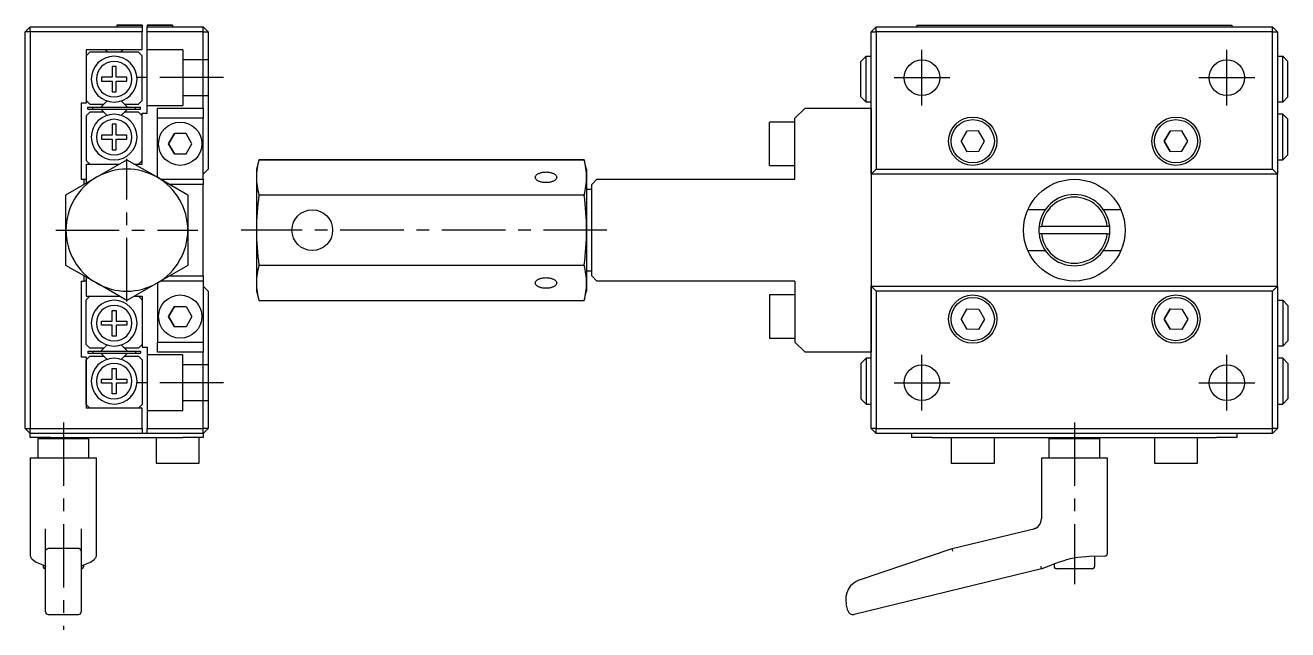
# Model space of a CAD drawing. Extents: x 11 to 517, y 13 to 257.
# Drawn here: x 269 to 517.5, y 84 to 202.9 of the extents above; entities that cross this region are included whole.
import ezdxf

# ---------------------------------------------------------------- set-up
doc = ezdxf.new("R2010")
doc.units = 0
doc.header["$LTSCALE"] = 10
doc.linetypes.add('CENTER', pattern=[2, 1.25, -0.25, 0.25, -0.25])
doc.linetypes.add('DASHED', pattern=[3.5, 2, -1.5])
doc.layers.get('0').update_dxf_attribs({"linetype": 'CONTINUOUS'})
doc.layers.add('CENTER', color=1, linetype='CENTER')

msp = doc.modelspace()

# ---------------------------------------------------------------- linework, layer by layer
at = {"color": 7, "linetype": 'CONTINUOUS'}
for p, q in [((270, 202.621019), (269, 201.621019)), ((270, 201.621019), (269, 201.621019)), ((269, 123.621019), (269, 201.621019)), ((270, 202.621019), (292, 202.621019)), ((270, 201.621019), (270, 202.621019)), ((292, 201.621019), (270, 201.621019)), ((270, 201.621019), (270, 123.621019)), ((287, 202.921019), (292, 202.921019)), ((287.722727, 202.921019), (287, 202.921019)), ((287, 202.921019), (287, 202.621019)), ((287.593182, 202.921019), (288.772727, 202.921019)), ((287.729545, 202.921019), (287.593182, 202.921019)), ((288.125, 202.921019), (287.593182, 202.921019)), ((287.593182, 202.921019), (287.722727, 202.921019)), ((287.722792, 202.921019), (287.593182, 202.921019)), ((287.593182, 202.921019), (287.722697, 202.921019)), ((287.722781, 202.921019), (287.593182, 202.921019)), ((287.593182, 202.921019), (287.722781, 202.921019)), ((287.593182, 202.921019), (287.722781, 202.921019)), ((287.722733, 202.921019), (287.593182, 202.921019)), ((287.613636, 202.921019), (287.722727, 202.921019)), ((287.722809, 202.921019), (287.613636, 202.921019)), ((287.613636, 202.921019), (287.722727, 202.921019)), ((287.722727, 202.921019), (287.613636, 202.921019)), ((287.784091, 202.921019), (287.729545, 202.921019)), ((287.865909, 202.921019), (287.784091, 202.921019)), ((288.772727, 202.921019), (287.865909, 202.921019)), ((288.786364, 202.921019), (288.125, 202.921019)), ((288.65943, 202.921019), (288.65488, 202.921019)), ((288.663636, 202.921019), (288.65488, 202.921019)), ((288.793182, 202.921019), (288.656751, 202.921019)), ((288.793182, 202.921019), (288.656751, 202.921019)), ((288.786364, 202.921019), (288.656761, 202.921019)), ((288.786364, 202.921019), (288.656761, 202.921019)), ((288.656763, 202.921019), (288.786364, 202.921019)), ((288.656763, 202.921019), (288.786364, 202.921019)), ((288.656763, 202.921019), (288.786364, 202.921019)), ((288.656764, 202.921019), (288.663636, 202.921019)), ((288.656764, 202.921019), (288.663636, 202.921019)), ((288.663636, 202.921019), (288.656818, 202.921019)), ((288.656818, 202.921019), (288.663636, 202.921019)), ((288.663636, 202.921019), (288.656818, 202.921019)), ((288.656892, 202.921019), (288.663653, 202.921019)), ((288.656892, 202.921019), (288.663653, 202.921019)), ((288.663636, 202.921019), (288.65943, 202.921019)), ((288.772727, 202.921019), (288.663636, 202.921019)), ((288.663636, 202.921019), (288.772727, 202.921019)), ((292, 202.921019), (288.663636, 202.921019)), ((288.663653, 202.921019), (288.793182, 202.921019)), ((288.663653, 202.921019), (288.793182, 202.921019)), ((292, 202.921019), (289, 202.921019)), ((292, 202.921019), (289, 202.921019)), ((292, 202.921019), (289, 202.921019)), ((292, 202.921019), (289.5, 202.921019)), ((292, 202.921019), (289.5, 202.921019)), ((292, 202.921019), (290, 202.921019)), ((292, 202.921019), (290, 202.921019)), ((292, 202.921019), (290, 202.921019)), ((292, 202.921019), (290, 202.921019)), ((292, 202.921019), (290, 202.921019)), ((292, 202.921019), (290, 202.921019)), ((292, 202.921019), (290, 202.921019)), ((292, 202.921019), (290, 202.921019)), ((292, 202.921019), (290, 202.921019)), ((292, 202.921019), (290, 202.921019)), ((292, 202.921019), (290, 202.921019)), ((292, 202.921019), (290, 202.921019)), ((292, 202.921019), (290, 202.921019)), ((292, 202.921019), (290, 202.921019)), ((292, 202.921019), (290, 202.921019)), ((292, 202.921019), (290, 202.921019)), ((292, 202.921019), (292, 202.621019)), ((292, 202.621019), (292, 201.621019)), ((292, 198.121019), (292, 201.621019)), ((293, 202.921019), (298, 202.921019)), ((295, 202.921019), (293, 202.921019)), ((295, 202.921019), (293, 202.921019)), ((295, 202.921019), (293, 202.921019)), ((295, 202.921019), (293, 202.921019)), ((295.5, 202.921019), (293, 202.921019)), ((295, 202.921019), (293, 202.921019)), ((295, 202.921019), (293, 202.921019)), ((295, 202.921019), (293, 202.921019)), ((295, 202.921019), (293, 202.921019)), ((296, 202.921019), (293, 202.921019)), ((295, 202.921019), (293, 202.921019)), ((295, 202.921019), (293, 202.921019)), ((295, 202.921019), (293, 202.921019)), ((295, 202.921019), (293, 202.921019)), ((295.5, 202.921019), (293, 202.921019)), ((295, 202.921019), (293, 202.921019)), ((295, 202.921019), (293, 202.921019)), ((295, 202.921019), (293, 202.921019)), ((295, 202.921019), (293, 202.921019)), ((296, 202.921019), (293, 202.921019)), ((295, 202.921019), (293, 202.921019)), ((295, 202.921019), (293, 202.921019)), ((295, 202.921019), (293, 202.921019)), ((295, 202.921019), (293, 202.921019)), ((295.5, 202.921019), (293, 202.921019)), ((295, 202.921019), (293, 202.921019)), ((295, 202.921019), (293, 202.921019)), ((295, 202.921019), (293, 202.921019)), ((295, 202.921019), (293, 202.921019)), ((296, 202.921019), (293, 202.921019)), ((295, 202.921019), (293, 202.921019)), ((295, 202.921019), (293, 202.921019)), ((295, 202.921019), (293, 202.921019)), ((295, 202.921019), (293, 202.921019)), ((295.5, 202.921019), (293, 202.921019)), ((295, 202.921019), (293, 202.921019)), ((295, 202.921019), (293, 202.921019)), ((295, 202.921019), (293, 202.921019)), ((295, 202.921019), (293, 202.921019)), ((296, 202.921019), (293, 202.921019)), ((295, 202.921019), (293, 202.921019)), ((295, 202.921019), (293, 202.921019)), ((295, 202.921019), (293, 202.921019)), ((295, 202.921019), (293, 202.921019)), ((295.5, 202.921019), (293, 202.921019)), ((295, 202.921019), (293, 202.921019)), ((295, 202.921019), (293, 202.921019)), ((295, 202.921019), (293, 202.921019)), ((295, 202.921019), (293, 202.921019)), ((296, 202.921019), (293, 202.921019)), ((295, 202.921019), (293, 202.921019)), ((295, 202.921019), (293, 202.921019)), ((295, 202.921019), (293, 202.921019)), ((295, 202.921019), (293, 202.921019)), ((295.5, 202.921019), (293, 202.921019)), ((295, 202.921019), (293, 202.921019)), ((295, 202.921019), (293, 202.921019)), ((295, 202.921019), (293, 202.921019)), ((295, 202.921019), (293, 202.921019)), ((296.422727, 202.921019), (293, 202.921019)), ((293, 202.921019), (293, 202.621019)), ((293, 202.621019), (304, 202.621019)), ((293, 201.621019), (293, 202.621019)), ((304, 201.621019), (293, 201.621019)), ((293, 185.621019), (293, 201.621019)), ((296.422698, 202.921019), (296.293182, 202.921019)), ((296.293182, 202.921019), (296.422781, 202.921019)), ((296.422792, 202.921019), (296.293182, 202.921019)), ((296.293182, 202.921019), (296.422781, 202.921019)), ((296.293182, 202.921019), (296.422727, 202.921019)), ((296.293182, 202.921019), (296.422727, 202.921019)), ((296.422792, 202.921019), (296.293182, 202.921019)), ((296.293182, 202.921019), (296.422781, 202.921019)), ((296.422792, 202.921019), (296.293182, 202.921019)), ((296.293182, 202.921019), (296.422781, 202.921019)), ((296.429488, 202.921019), (296.293182, 202.921019)), ((296.293182, 202.921019), (296.42281, 202.921019)), ((296.293182, 202.921019), (296.422727, 202.921019)), ((296.293182, 202.921019), (296.422781, 202.921019)), ((296.422733, 202.921019), (296.293182, 202.921019)), ((296.422733, 202.921019), (296.293182, 202.921019)), ((296.422733, 202.921019), (296.293182, 202.921019)), ((296.422733, 202.921019), (296.293182, 202.921019)), ((296.709091, 202.921019), (296.3, 202.921019)), ((296.429507, 202.921019), (296.3, 202.921019)), ((296.4227, 202.921019), (296.3, 202.921019)), ((296.3, 202.921019), (296.424288, 202.921019)), ((296.422784, 202.921019), (296.3, 202.921019)), ((296.3, 202.921019), (296.424288, 202.921019)), ((296.3, 202.921019), (297.35, 202.921019)), ((296.3, 202.921019), (297.35, 202.921019)), ((296.313636, 202.921019), (296.429545, 202.921019)), ((296.429545, 202.921019), (296.313636, 202.921019)), ((296.313636, 202.921019), (296.42281, 202.921019)), ((296.422809, 202.921019), (296.313636, 202.921019)), ((296.313636, 202.921019), (296.422727, 202.921019)), ((296.422727, 202.921019), (296.313636, 202.921019)), ((296.313636, 202.921019), (296.42281, 202.921019)), ((296.422727, 202.921019), (296.313636, 202.921019)), ((296.313636, 202.921019), (296.42281, 202.921019)), ((296.422727, 202.921019), (296.313636, 202.921019)), ((296.313636, 202.921019), (296.422727, 202.921019)), ((296.422727, 202.921019), (296.313636, 202.921019)), ((296.443129, 202.921019), (296.429488, 202.921019)), ((296.443126, 202.921019), (296.429507, 202.921019)), ((296.429545, 202.921019), (296.443182, 202.921019)), ((296.913636, 202.921019), (296.429545, 202.921019)), ((297.363636, 202.921019), (296.429546, 202.921019)), ((296.443177, 202.921019), (296.429546, 202.921019)), ((296.429546, 202.921019), (296.709091, 202.921019)), ((296.429546, 202.921019), (296.709091, 202.921019)), ((296.709091, 202.921019), (296.443126, 202.921019)), ((296.756706, 202.921019), (296.443129, 202.921019)), ((296.756829, 202.921019), (296.443177, 202.921019)), ((296.443182, 202.921019), (296.715909, 202.921019)), ((296.756818, 202.921019), (296.675001, 202.921019)), ((296.675001, 202.921019), (296.79086, 202.921019)), ((296.715909, 202.921019), (296.756818, 202.921019)), ((296.790838, 202.921019), (296.756706, 202.921019)), ((296.79092, 202.921019), (296.756829, 202.921019)), ((296.825, 202.921019), (296.790838, 202.921019)), ((296.79086, 202.921019), (297.363653, 202.921019)), ((296.79091, 202.921019), (296.913636, 202.921019)), ((297.363636, 202.921019), (296.79091, 202.921019)), ((297.350019, 202.921019), (296.79092, 202.921019)), ((297.486364, 202.921019), (296.825, 202.921019)), ((297.138636, 202.921019), (297.350027, 202.921019)), ((297.493182, 202.921019), (297.138636, 202.921019)), ((297.35, 202.921019), (297.479545, 202.921019)), ((297.35, 202.921019), (297.363636, 202.921019)), ((297.363636, 202.921019), (297.350019, 202.921019)), ((297.350027, 202.921019), (297.363636, 202.921019)), ((297.35943, 202.921019), (297.35488, 202.921019)), ((297.363636, 202.921019), (297.35488, 202.921019)), ((297.363636, 202.921019), (297.35488, 202.921019)), ((297.363636, 202.921019), (297.35488, 202.921019)), ((297.363636, 202.921019), (297.35488, 202.921019)), ((297.359123, 202.921019), (297.35571, 202.921019)), ((297.356725, 202.921019), (297.363636, 202.921019)), ((297.356725, 202.921019), (297.363636, 202.921019)), ((297.356725, 202.921019), (297.363636, 202.921019)), ((297.363636, 202.921019), (297.356741, 202.921019)), ((297.363636, 202.921019), (297.356741, 202.921019)), ((297.493182, 202.921019), (297.356751, 202.921019)), ((297.493182, 202.921019), (297.356751, 202.921019)), ((297.359123, 202.921019), (297.356751, 202.921019)), ((297.359123, 202.921019), (297.356751, 202.921019)), ((297.486364, 202.921019), (297.356761, 202.921019)), ((297.486364, 202.921019), (297.356761, 202.921019)), ((297.486364, 202.921019), (297.356761, 202.921019)), ((297.486364, 202.921019), (297.356761, 202.921019)), ((297.356763, 202.921019), (297.486364, 202.921019)), ((297.356763, 202.921019), (297.486364, 202.921019)), ((297.356763, 202.921019), (297.486364, 202.921019)), ((297.356764, 202.921019), (297.357779, 202.921019)), ((297.356764, 202.921019), (297.357779, 202.921019)), ((297.356764, 202.921019), (297.363636, 202.921019)), ((297.363636, 202.921019), (297.356818, 202.921019)), ((297.363636, 202.921019), (297.356818, 202.921019)), ((297.363636, 202.921019), (297.356818, 202.921019)), ((297.363636, 202.921019), (297.356818, 202.921019)), ((297.363636, 202.921019), (297.356818, 202.921019)), ((297.356818, 202.921019), (297.363636, 202.921019)), ((297.356818, 202.921019), (297.363636, 202.921019)), ((297.356818, 202.921019), (297.363636, 202.921019)), ((297.356857, 202.921019), (297.363636, 202.921019)), ((297.356857, 202.921019), (297.486364, 202.921019)), ((297.356857, 202.921019), (297.357779, 202.921019)), ((297.356857, 202.921019), (297.486364, 202.921019)), ((297.356892, 202.921019), (297.363653, 202.921019)), ((297.356892, 202.921019), (297.363653, 202.921019)), ((297.356892, 202.921019), (297.363653, 202.921019)), ((297.357779, 202.921019), (297.363636, 202.921019)), ((297.357779, 202.921019), (297.363636, 202.921019)), ((297.357779, 202.921019), (297.363636, 202.921019)), ((297.493182, 202.921019), (297.359123, 202.921019)), ((297.493182, 202.921019), (297.359123, 202.921019)), ((297.493182, 202.921019), (297.359123, 202.921019)), ((297.363636, 202.921019), (297.35943, 202.921019)), ((297.479545, 202.921019), (297.363636, 202.921019)), ((297.479545, 202.921019), (297.363636, 202.921019)), ((297.479545, 202.921019), (297.363636, 202.921019)), ((297.479545, 202.921019), (297.363636, 202.921019)), ((297.363636, 202.921019), (297.479545, 202.921019)), ((297.472727, 202.921019), (297.363636, 202.921019)), ((297.363636, 202.921019), (297.472727, 202.921019)), ((297.472727, 202.921019), (297.363636, 202.921019)), ((297.363636, 202.921019), (297.472727, 202.921019)), ((298, 202.921019), (297.363636, 202.921019)), ((297.472727, 202.921019), (297.363636, 202.921019)), ((297.363636, 202.921019), (297.472727, 202.921019)), ((297.472727, 202.921019), (297.363636, 202.921019)), ((297.363636, 202.921019), (297.472727, 202.921019)), ((297.363636, 202.921019), (297.479545, 202.921019)), ((297.363636, 202.921019), (297.479545, 202.921019)), ((297.363653, 202.921019), (297.493182, 202.921019)), ((297.363653, 202.921019), (297.493182, 202.921019)), ((297.363653, 202.921019), (297.493182, 202.921019)), ((297.363653, 202.921019), (297.493182, 202.921019)), ((297.363653, 202.921019), (297.493182, 202.921019)), ((297.363653, 202.921019), (297.493182, 202.921019)), ((298, 202.921019), (298, 202.621019)), ((305, 201.621019), (304, 202.621019)), ((304, 201.621019), (304, 202.621019)), ((304, 201.621019), (305, 201.621019)), ((304, 186.621019), (304, 201.621019)), ((305, 201.621019), (305, 174.621019)), ((435.5, 201.621019), (436.5, 202.621019)), ((435.5, 201.621019), (436.5, 201.621019)), ((435.5, 186.621019), (435.5, 201.621019)), ((436.5, 201.621019), (436.5, 202.621019)), ((436.5, 202.621019), (514.5, 202.621019)), ((514.5, 201.621019), (436.5, 201.621019)), ((436.5, 201.621019), (436.5, 174.621019)), ((444.5, 202.921019), (444.5, 202.621019)), ((444.5, 202.921019), (506.5, 202.921019)), ((506.5, 202.921019), (506.5, 202.621019)), ((514.5, 201.621019), (514.5, 202.621019)), ((515.5, 201.621019), (514.5, 202.621019)), ((514.5, 201.621019), (515.5, 201.621019)), ((514.5, 174.621019), (514.5, 201.621019)), ((515.5, 201.621019), (515.5, 173.621019)), ((292, 198.121019), (281, 198.121019)), ((281, 198.121019), (281, 196.921019)), ((281.7, 197.621019), (281, 196.921019)), ((281, 196.921019), (281, 188.121019)), ((281, 196.921019), (281, 188.121019)), ((291.3, 197.621019), (281.7, 197.621019)), ((284.75, 198.121019), (284.85, 198.021019)), ((284.85, 198.021019), (285.25, 197.621019)), ((287.75, 197.621019), (288.15, 198.021019)), ((288.15, 198.021019), (288.25, 198.121019)), ((292, 196.921019), (291.3, 197.621019)), ((292, 188.121019), (292, 196.921019)), ((433.5, 195.821019), (434.5, 196.821019)), ((434.5, 187.821019), (434.5, 196.821019)), ((434.5, 196.821019), (435.5, 196.821019)), ((515.5, 196.821019), (516.5, 196.821019)), ((516.5, 187.821019), (516.5, 196.821019)), ((516.5, 196.821019), (517.5, 195.821019)), ((286.12, 194.841019), (286.12, 192.701019)), ((286.88, 194.841019), (286.12, 194.841019)), ((286.88, 192.701019), (286.88, 194.841019)), ((433.5, 188.821019), (433.5, 195.821019)), ((517.5, 188.821019), (517.5, 195.821019)), ((283.98, 192.701019), (283.98, 191.941019)), ((286.12, 192.701019), (283.98, 192.701019)), ((283.98, 191.941019), (286.12, 191.941019)), ((286.12, 191.941019), (286.12, 189.801019)), ((289.02, 192.701019), (286.88, 192.701019)), ((286.88, 191.941019), (289.02, 191.941019)), ((286.88, 189.801019), (286.88, 191.941019)), ((289.02, 191.941019), (289.02, 192.701019)), ((286.12, 189.801019), (286.88, 189.801019)), ((281, 187.621019), (280, 187.621019)), ((280, 187.621019), (280, 172.621019)), ((281, 188.121019), (281.7, 187.421019)), ((281, 188.121019), (281, 187.621019)), ((281.3, 186.821019), (282.3, 186.821019)), ((281.3, 186.421019), (281.3, 186.821019)), ((281.3, 186.421019), (282.3, 186.421019)), ((281.7, 187.421019), (284.471573, 187.421019)), ((282.3, 186.821019), (290.7, 186.821019)), ((282.3, 186.421019), (282.3, 186.821019)), ((282.3, 186.421019), (290.7, 186.421019)), ((284.471573, 187.421019), (283.871573, 186.821019)), ((283.871573, 186.421019), (284.471573, 185.821019)), ((285.096153, 188.045599), (284.471573, 187.421019)), ((288.528427, 187.421019), (287.903847, 188.045599)), ((289.128427, 186.821019), (288.528427, 187.421019)), ((288.528427, 187.421019), (291.3, 187.421019)), ((288.528427, 185.821019), (289.128427, 186.421019)), ((290.7, 186.821019), (291.7, 186.821019)), ((290.7, 186.421019), (290.7, 186.821019)), ((290.7, 186.421019), (291.7, 186.421019)), ((291.3, 187.421019), (292, 188.121019)), ((291.7, 186.421019), (291.7, 186.821019)), ((295, 186.621019), (304, 186.621019)), ((295, 184.621019), (295, 186.621019)), ((304, 186.621019), (304, 184.621019)), ((422.5, 186.621019), (420.5, 184.621019)), ((422.5, 186.621019), (435.5, 186.621019)), ((434.5, 187.821019), (433.5, 188.821019)), ((435.5, 187.821019), (434.5, 187.821019)), ((435.5, 186.621019), (435.5, 173.621019)), ((435.5, 173.621019), (435.5, 186.621019)), ((516.5, 187.821019), (515.5, 187.821019)), ((517.5, 188.821019), (516.5, 187.821019)), ((281.7, 185.821019), (281, 185.121019)), ((281, 185.121019), (281, 176.321019)), ((284.471573, 185.821019), (281.7, 185.821019)), ((284.471573, 185.821019), (285.096153, 185.196439)), ((287.903847, 185.196439), (288.528427, 185.821019)), ((291.3, 185.821019), (288.528427, 185.821019)), ((292, 185.121019), (291.3, 185.821019)), ((292, 185.621019), (293, 185.621019)), ((292, 185.121019), (292, 185.621019)), ((292, 176.321019), (292, 185.121019)), ((292, 176.321019), (292, 185.121019)), ((304, 184.621019), (295, 184.621019)), ((295, 173.013324), (295, 184.621019)), ((304, 172.621019), (304, 184.621019)), ((420.5, 175.371019), (420.5, 184.621019)), ((516.5, 185.421019), (515.5, 185.421019)), ((516.5, 176.421019), (516.5, 185.421019)), ((517.5, 184.421019), (516.5, 185.421019)), ((517.5, 177.421019), (517.5, 184.421019)), ((286.88, 183.441019), (286.12, 183.441019)), ((286.12, 183.441019), (286.12, 181.301019)), ((286.88, 181.301019), (286.88, 183.441019)), ((297.190599, 179.621019), (298.345299, 181.621019)), ((298.345299, 181.621019), (297.190599, 179.621019)), ((300.654701, 181.621019), (298.345299, 181.621019)), ((301.809401, 179.621019), (300.654701, 181.621019)), ((415.5, 175.371019), (415.5, 183.871019)), ((420.5, 183.871019), (415.5, 183.871019)), ((454.327234, 182.110479), (453.190694, 180.100104)), ((453.190694, 180.100104), (454.327234, 182.110479)), ((456.63654, 182.131394), (454.327234, 182.110479)), ((457.809306, 180.141934), (456.63654, 182.131394)), ((494.327234, 182.110479), (493.190694, 180.100104)), ((493.190694, 180.100104), (494.327234, 182.110479)), ((496.63654, 182.131394), (494.327234, 182.110479)), ((497.809306, 180.141934), (496.63654, 182.131394)), ((286.12, 181.301019), (283.98, 181.301019)), ((283.98, 181.301019), (283.98, 180.541019)), ((283.98, 180.541019), (286.12, 180.541019)), ((286.12, 180.541019), (286.12, 178.401019)), ((289.02, 181.301019), (286.88, 181.301019)), ((286.88, 178.401019), (286.88, 180.541019)), ((286.88, 180.541019), (289.02, 180.541019)), ((289.02, 180.541019), (289.02, 181.301019)), ((297.190599, 179.621019), (298.345299, 177.621019)), ((298.345299, 177.621019), (297.190599, 179.621019)), ((300.654701, 177.621019), (301.809401, 179.621019)), ((453.190694, 180.100104), (454.36346, 178.110643)), ((454.36346, 178.110643), (453.190694, 180.100104)), ((456.672766, 178.131559), (457.809306, 180.141934)), ((493.190694, 180.100104), (494.36346, 178.110643)), ((494.36346, 178.110643), (493.190694, 180.100104)), ((496.672766, 178.131559), (497.809306, 180.141934)), ((283, 173.013324), (288.988896, 176.471014)), ((286.12, 178.401019), (286.88, 178.401019)), ((289.011104, 176.471014), (295, 173.013324)), ((298.345299, 177.621019), (300.654701, 177.621019)), ((314.995706, 176.471019), (314.5, 174.621019)), ((379.004294, 176.471014), (314.995706, 176.471014)), ((314.995706, 176.471014), (379.004294, 176.471014)), ((379.5, 174.621019), (379.004294, 176.471019)), ((454.36346, 178.110643), (456.672766, 178.131559)), ((494.36346, 178.110643), (496.672766, 178.131559)), ((516.5, 176.421019), (517.5, 177.421019)), ((281, 176.321019), (281.7, 175.621019)), ((281, 175.621019), (281, 171.858623)), ((281, 175.621019), (281.7, 175.621019)), ((281.7, 175.621019), (287.51666, 175.621019)), ((281.7, 175.621019), (287.51666, 175.621019)), ((290.48334, 175.621019), (291.3, 175.621019)), ((290.48334, 175.621019), (291.3, 175.621019)), ((291.3, 175.621019), (292, 176.321019)), ((291.3, 175.621019), (292, 175.621019)), ((292, 175.621019), (292, 176.321019)), ((304, 173.621019), (305, 174.621019)), ((314.5, 174.621019), (314.5, 173.013324)), ((370.54662, 173.948881), (370.696365, 173.983397)), ((370.696365, 173.983397), (370.851064, 174.011933)), ((370.851064, 174.011933), (371.009765, 174.034312)), ((371.009765, 174.034312), (371.171488, 174.050396)), ((371.171488, 174.050396), (371.335236, 174.060087)), ((371.335236, 174.060087), (371.5, 174.063324)), ((371.5, 174.063324), (371.664764, 174.060087)), ((371.664764, 174.060087), (371.828512, 174.050396)), ((371.828512, 174.050396), (371.990235, 174.034312)), ((371.990235, 174.034312), (372.148936, 174.011933)), ((372.148936, 174.011933), (372.303635, 173.983397)), ((372.303635, 173.983397), (372.45338, 173.948881)), ((379.5, 174.621019), (379.5, 173.013324)), ((415.5, 175.371019), (420.5, 175.371019)), ((420.5, 172.621019), (420.5, 175.371019)), ((435.5, 173.621019), (436.5, 174.621019)), ((436.5, 174.621019), (514.5, 174.621019)), ((515.5, 173.621019), (514.5, 174.621019)), ((515.5, 176.421019), (516.5, 176.421019)), ((277.011104, 169.555633), (283, 173.013324)), ((280, 172.621019), (280.5, 172.621019)), ((280.5, 172.621019), (280.5, 171.569948)), ((280.5, 172.621019), (281, 172.621019)), ((295, 173.013324), (300.988896, 169.555633)), ((295.679492, 172.621019), (304, 172.621019)), ((304, 171.621019), (297.411543, 171.621019)), ((304, 172.621019), (304, 171.621019)), ((304, 153.621019), (304, 171.621019)), ((314.5, 173.013324), (314.5, 162.621019)), ((369.4, 173.013324), (369.406474, 173.095706)), ((369.406474, 172.930942), (369.4, 173.013324)), ((369.406474, 173.095706), (369.425854, 173.17758)), ((369.425854, 172.849067), (369.406474, 172.930942)), ((369.425854, 173.17758), (369.458023, 173.258441)), ((369.458023, 172.768206), (369.425854, 172.849067)), ((369.458023, 173.258441), (369.502781, 173.337792)), ((369.502781, 172.688856), (369.458023, 172.768206)), ((369.502781, 173.337792), (369.559853, 173.415141)), ((369.559853, 172.611506), (369.502781, 172.688856)), ((369.559853, 173.415141), (369.628886, 173.490014)), ((369.628886, 172.536634), (369.559853, 172.611506)), ((369.628886, 173.490014), (369.709456, 173.561947)), ((369.709456, 172.4647), (369.628886, 172.536634)), ((369.709456, 173.561947), (369.801064, 173.630498)), ((369.801064, 172.396149), (369.709456, 172.4647)), ((369.801064, 173.630498), (369.903147, 173.695244)), ((369.903147, 172.331403), (369.801064, 172.396149)), ((369.903147, 173.695244), (370.015076, 173.755786)), ((370.015076, 172.270862), (369.903147, 172.331403)), ((370.015076, 173.755786), (370.136159, 173.81175)), ((370.136159, 172.214897), (370.015076, 172.270862)), ((370.136159, 173.81175), (370.265651, 173.862792)), ((370.265651, 172.163856), (370.136159, 172.214897)), ((370.265651, 173.862792), (370.402753, 173.908596)), ((370.402753, 172.118052), (370.265651, 172.163856)), ((370.402753, 173.908596), (370.54662, 173.948881)), ((370.54662, 172.077767), (370.402753, 172.118052)), ((370.696365, 172.04325), (370.54662, 172.077767)), ((370.851064, 172.014714), (370.696365, 172.04325)), ((371.009765, 171.992335), (370.851064, 172.014714)), ((371.171488, 171.976251), (371.009765, 171.992335)), ((371.335236, 171.96656), (371.171488, 171.976251)), ((371.5, 171.963324), (371.335236, 171.96656)), ((371.664764, 171.96656), (371.5, 171.963324)), ((371.828512, 171.976251), (371.664764, 171.96656)), ((371.990235, 171.992335), (371.828512, 171.976251)), ((372.148936, 172.014714), (371.990235, 171.992335)), ((372.303635, 172.04325), (372.148936, 172.014714)), ((372.45338, 172.077767), (372.303635, 172.04325)), ((372.45338, 173.948881), (372.597247, 173.908596)), ((372.597247, 172.118052), (372.45338, 172.077767)), ((372.597247, 173.908596), (372.734349, 173.862792)), ((372.734349, 172.163856), (372.597247, 172.118052)), ((372.734349, 173.862792), (372.863841, 173.81175)), ((372.863841, 172.214897), (372.734349, 172.163856)), ((372.863841, 173.81175), (372.984924, 173.755786)), ((372.984924, 172.270862), (372.863841, 172.214897)), ((372.984924, 173.755786), (373.096853, 173.695244)), ((373.096853, 172.331403), (372.984924, 172.270862)), ((373.096853, 173.695244), (373.198936, 173.630498)), ((373.198936, 172.396149), (373.096853, 172.331403)), ((373.198936, 173.630498), (373.290544, 173.561947)), ((373.290544, 172.4647), (373.198936, 172.396149)), ((373.290544, 173.561947), (373.371114, 173.490014)), ((373.371114, 172.536634), (373.290544, 172.4647)), ((373.371114, 173.490014), (373.440147, 173.415141)), ((373.440147, 172.611506), (373.371114, 172.536634)), ((373.440147, 173.415141), (373.497219, 173.337792)), ((373.497219, 172.688856), (373.440147, 172.611506)), ((373.497219, 173.337792), (373.541977, 173.258441)), ((373.541977, 172.768206), (373.497219, 172.688856)), ((373.541977, 173.258441), (373.574146, 173.17758)), ((373.574146, 172.849067), (373.541977, 172.768206)), ((373.574146, 173.17758), (373.593526, 173.095706)), ((373.593526, 172.930942), (373.574146, 172.849067)), ((373.593526, 173.095706), (373.6, 173.013324)), ((373.6, 173.013324), (373.593526, 172.930942)), ((379.5, 173.013324), (379.5, 162.621019)), ((381.5, 172.621019), (380.5, 171.621019)), ((380.5, 153.621019), (380.5, 171.621019)), ((381.5, 172.621019), (420.5, 172.621019)), ((435.5, 173.621019), (435.5, 151.621019)), ((515.5, 173.621019), (435.5, 173.621019)), ((435.5, 173.621019), (435.5, 151.621019)), ((515.5, 151.621019), (515.5, 173.621019)), ((277, 162.621019), (277, 169.5364)), ((301, 169.5364), (301, 162.621019)), ((314.995706, 169.555633), (314.995706, 169.5364)), ((314.995706, 169.555633), (379.004294, 169.555633)), ((379.004294, 169.5364), (314.995706, 169.5364)), ((379.004294, 169.555633), (379.004294, 169.5364)), ((380.5, 170.621019), (379.5, 170.621019)), ((469.755437, 166.621019), (466.334849, 166.621019)), ((484.665151, 166.621019), (481.244563, 166.621019)), ((277, 155.705637), (277, 162.621019)), ((301, 162.621019), (301, 155.705637)), ((314.5, 162.621019), (314.5, 152.228714)), ((379.5, 162.621019), (379.5, 152.228714)), ((468.540295, 163.371019), (469.043414, 163.371019)), ((469.043414, 161.871019), (468.540295, 161.871019)), ((481.956586, 163.371019), (469.043414, 163.371019)), ((481.956586, 161.871019), (469.043414, 161.871019)), ((482.459705, 163.371019), (481.956586, 163.371019)), ((481.956586, 161.871019), (482.459705, 161.871019)), ((466.334849, 158.621019), (469.755437, 158.621019)), ((481.244563, 158.621019), (484.665151, 158.621019)), ((283, 152.228714), (277.011104, 155.686405)), ((300.988896, 155.686405), (295, 152.228714)), ((314.995706, 155.705637), (379.004294, 155.705637)), ((314.995706, 155.705637), (314.995706, 155.686405)), ((379.004294, 155.686405), (314.995706, 155.686405)), ((379.004294, 155.705637), (379.004294, 155.686405)), ((379.5, 154.621019), (380.5, 154.621019)), ((280, 152.621019), (280, 137.621019)), ((280, 152.621019), (280.5, 152.621019)), ((280.5, 153.67209), (280.5, 152.621019)), ((281, 152.621019), (280.5, 152.621019)), ((281, 153.383415), (281, 149.621019)), ((288.988896, 148.771023), (283, 152.228714)), ((295, 152.228714), (289.011104, 148.771023)), ((295, 152.228714), (295, 140.621019)), ((304, 152.621019), (295.679492, 152.621019)), ((297.411543, 153.621019), (304, 153.621019)), ((304, 153.621019), (304, 152.621019)), ((304, 152.621019), (304, 140.621019)), ((305, 150.621019), (304, 151.621019)), ((314.5, 152.228714), (314.5, 150.621019)), ((369.4, 152.228714), (369.406474, 152.311096)), ((369.406474, 152.146332), (369.4, 152.228714)), ((369.406474, 152.311096), (369.425854, 152.39297)), ((369.425854, 152.064458), (369.406474, 152.146332)), ((369.425854, 152.39297), (369.458023, 152.473832)), ((369.458023, 151.983596), (369.425854, 152.064458)), ((369.458023, 152.473832), (369.502781, 152.553182)), ((369.502781, 151.904246), (369.458023, 151.983596)), ((369.502781, 152.553182), (369.559853, 152.630532)), ((369.559853, 151.826896), (369.502781, 151.904246)), ((369.559853, 152.630532), (369.628886, 152.705404)), ((369.628886, 151.752024), (369.559853, 151.826896)), ((369.628886, 152.705404), (369.709456, 152.777337)), ((369.709456, 151.68009), (369.628886, 151.752024)), ((369.709456, 152.777337), (369.801064, 152.845889)), ((369.801064, 151.611539), (369.709456, 151.68009)), ((369.801064, 152.845889), (369.903147, 152.910634)), ((369.903147, 151.546794), (369.801064, 151.611539)), ((369.903147, 152.910634), (370.015076, 152.971176)), ((370.015076, 152.971176), (370.136159, 153.02714)), ((370.136159, 153.02714), (370.265651, 153.078182)), ((370.265651, 153.078182), (370.402753, 153.123986)), ((370.402753, 153.123986), (370.54662, 153.164271)), ((370.54662, 153.164271), (370.696365, 153.198788)), ((370.696365, 153.198788), (370.851064, 153.227323)), ((370.851064, 153.227323), (371.009765, 153.249702)), ((371.009765, 153.249702), (371.171488, 153.265787)), ((371.171488, 153.265787), (371.335236, 153.275477)), ((371.335236, 153.275477), (371.5, 153.278714)), ((371.5, 153.278714), (371.664764, 153.275477)), ((371.664764, 153.275477), (371.828512, 153.265787)), ((371.828512, 153.265787), (371.990235, 153.249702)), ((371.990235, 153.249702), (372.148936, 153.227323)), ((372.148936, 153.227323), (372.303635, 153.198788)), ((372.303635, 153.198788), (372.45338, 153.164271)), ((372.45338, 153.164271), (372.597247, 153.123986)), ((372.597247, 153.123986), (372.734349, 153.078182)), ((372.734349, 153.078182), (372.863841, 153.02714)), ((372.863841, 153.02714), (372.984924, 152.971176)), ((372.984924, 152.971176), (373.096853, 152.910634)), ((373.096853, 152.910634), (373.198936, 152.845889)), ((373.198936, 151.611539), (373.096853, 151.546794)), ((373.198936, 152.845889), (373.290544, 152.777337)), ((373.290544, 151.68009), (373.198936, 151.611539)), ((373.290544, 152.777337), (373.371114, 152.705404)), ((373.371114, 151.752024), (373.290544, 151.68009)), ((373.371114, 152.705404), (373.440147, 152.630532)), ((373.440147, 151.826896), (373.371114, 151.752024)), ((373.440147, 152.630532), (373.497219, 152.553182)), ((373.497219, 151.904246), (373.440147, 151.826896)), ((373.497219, 152.553182), (373.541977, 152.473832)), ((373.541977, 151.983596), (373.497219, 151.904246)), ((373.541977, 152.473832), (373.574146, 152.39297)), ((373.574146, 152.064458), (373.541977, 151.983596)), ((373.574146, 152.39297), (373.593526, 152.311096)), ((373.593526, 152.146332), (373.574146, 152.064458)), ((373.593526, 152.311096), (373.6, 152.228714)), ((373.6, 152.228714), (373.593526, 152.146332)), ((379.5, 152.228714), (379.5, 150.621019)), ((380.5, 153.621019), (381.5, 152.621019)), ((420.5, 152.621019), (381.5, 152.621019)), ((420.5, 152.621019), (420.5, 149.871019)), ((435.5, 151.621019), (435.5, 138.621019)), ((435.5, 138.621019), (435.5, 151.621019)), ((436.5, 150.621019), (435.5, 151.621019)), ((435.5, 151.621019), (515.5, 151.621019)), ((514.5, 150.621019), (515.5, 151.621019)), ((515.5, 151.621019), (515.5, 123.621019)), ((281, 148.921019), (281.7, 149.621019)), ((281, 149.621019), (281.7, 149.621019)), ((281.7, 149.621019), (287.51666, 149.621019)), ((281.7, 149.621019), (287.51666, 149.621019)), ((290.48334, 149.621019), (291.3, 149.621019)), ((290.48334, 149.621019), (291.3, 149.621019)), ((291.3, 149.621019), (292, 148.921019)), ((291.3, 149.621019), (292, 149.621019)), ((292, 149.621019), (292, 148.921019)), ((305, 150.621019), (305, 123.621019)), ((314.5, 150.621019), (314.995706, 148.771019)), ((370.015076, 151.486252), (369.903147, 151.546794)), ((370.136159, 151.430288), (370.015076, 151.486252)), ((370.265651, 151.379246), (370.136159, 151.430288)), ((370.402753, 151.333442), (370.265651, 151.379246)), ((370.54662, 151.293157), (370.402753, 151.333442)), ((370.696365, 151.25864), (370.54662, 151.293157)), ((370.851064, 151.230105), (370.696365, 151.25864)), ((371.009765, 151.207726), (370.851064, 151.230105)), ((371.171488, 151.191641), (371.009765, 151.207726)), ((371.335236, 151.181951), (371.171488, 151.191641)), ((371.5, 151.178714), (371.335236, 151.181951)), ((371.664764, 151.181951), (371.5, 151.178714)), ((371.828512, 151.191641), (371.664764, 151.181951)), ((371.990235, 151.207726), (371.828512, 151.191641)), ((372.148936, 151.230105), (371.990235, 151.207726)), ((372.303635, 151.25864), (372.148936, 151.230105)), ((372.45338, 151.293157), (372.303635, 151.25864)), ((372.597247, 151.333442), (372.45338, 151.293157)), ((372.734349, 151.379246), (372.597247, 151.333442)), ((372.863841, 151.430288), (372.734349, 151.379246)), ((372.984924, 151.486252), (372.863841, 151.430288)), ((373.096853, 151.546794), (372.984924, 151.486252)), ((379.004294, 148.771019), (379.5, 150.621019)), ((415.5, 149.871019), (415.5, 141.371019)), ((420.5, 149.871019), (415.5, 149.871019)), ((420.5, 149.871019), (420.5, 140.621019)), ((436.5, 150.621019), (436.5, 123.621019)), ((514.5, 150.621019), (436.5, 150.621019)), ((514.5, 123.621019), (514.5, 150.621019)), ((281, 140.121019), (281, 148.921019)), ((286.12, 146.841019), (286.88, 146.841019)), ((286.12, 144.701019), (286.12, 146.841019)), ((286.88, 146.841019), (286.88, 144.701019)), ((292, 148.921019), (292, 140.121019)), ((292, 148.921019), (292, 140.121019)), ((297.190599, 145.621019), (298.345299, 147.621019)), ((298.345299, 147.621019), (297.190599, 145.621019)), ((298.345299, 147.621019), (300.654701, 147.621019)), ((300.654701, 147.621019), (301.809401, 145.621019)), ((314.995706, 148.771023), (379.004294, 148.771023)), ((453.190694, 145.141934), (454.36346, 147.131394)), ((454.36346, 147.131394), (453.190694, 145.141934)), ((454.36346, 147.131394), (456.672766, 147.110479)), ((456.672766, 147.110479), (457.809306, 145.100104)), ((493.190694, 145.141934), (494.36346, 147.131394)), ((494.36346, 147.131394), (493.190694, 145.141934)), ((494.36346, 147.131394), (496.672766, 147.110479)), ((496.672766, 147.110479), (497.809306, 145.100104)), ((515.5, 148.821019), (516.5, 148.821019)), ((516.5, 148.821019), (516.5, 139.821019)), ((516.5, 148.821019), (517.5, 147.821019)), ((517.5, 147.821019), (517.5, 140.821019)), ((283.98, 143.941019), (283.98, 144.701019)), ((283.98, 144.701019), (286.12, 144.701019)), ((286.88, 144.701019), (289.02, 144.701019)), ((289.02, 144.701019), (289.02, 143.941019)), ((298.345299, 143.621019), (297.190599, 145.621019)), ((297.190599, 145.621019), (298.345299, 143.621019)), ((301.809401, 145.621019), (300.654701, 143.621019)), ((454.327234, 143.131559), (453.190694, 145.141934)), ((453.190694, 145.141934), (454.327234, 143.131559)), ((457.809306, 145.100104), (456.63654, 143.110643)), ((494.327234, 143.131559), (493.190694, 145.141934)), ((493.190694, 145.141934), (494.327234, 143.131559)), ((497.809306, 145.100104), (496.63654, 143.110643)), ((286.12, 143.941019), (283.98, 143.941019)), ((286.12, 141.801019), (286.12, 143.941019)), ((286.88, 141.801019), (286.12, 141.801019)), ((286.88, 143.941019), (286.88, 141.801019)), ((289.02, 143.941019), (286.88, 143.941019)), ((300.654701, 143.621019), (298.345299, 143.621019)), ((456.63654, 143.110643), (454.327234, 143.131559)), ((496.63654, 143.110643), (494.327234, 143.131559)), ((281.7, 139.421019), (281, 140.121019)), ((284.471573, 139.421019), (281.7, 139.421019)), ((283.871573, 138.821019), (284.471573, 139.421019)), ((284.471573, 139.421019), (285.096153, 140.045599)), ((287.903847, 140.045599), (288.528427, 139.421019)), ((291.3, 139.421019), (288.528427, 139.421019)), ((288.528427, 139.421019), (289.128427, 138.821019)), ((292, 140.121019), (291.3, 139.421019)), ((292, 140.121019), (292, 139.621019)), ((292, 139.621019), (293, 139.621019)), ((293, 139.621019), (293, 123.621019)), ((295, 140.621019), (304, 140.621019)), ((295, 138.621019), (295, 140.621019)), ((304, 140.621019), (304, 138.621019)), ((415.5, 141.371019), (420.5, 141.371019)), ((420.5, 140.621019), (422.5, 138.621019)), ((516.5, 139.821019), (515.5, 139.821019)), ((517.5, 140.821019), (516.5, 139.821019)), ((281, 137.621019), (280, 137.621019)), ((281, 137.121019), (281.7, 137.821019)), ((281, 137.621019), (281, 137.121019)), ((281, 128.321019), (281, 137.121019)), ((281, 137.121019), (281, 128.321019)), ((281.3, 138.821019), (281.3, 138.421019)), ((281.3, 138.821019), (282.3, 138.821019)), ((281.3, 138.421019), (282.3, 138.421019)), ((281.7, 137.821019), (284.471573, 137.821019)), ((282.3, 138.821019), (282.3, 138.421019)), ((282.3, 138.821019), (290.7, 138.821019)), ((282.3, 138.421019), (290.7, 138.421019)), ((284.471573, 137.821019), (283.871573, 138.421019)), ((285.096153, 137.196439), (284.471573, 137.821019)), ((288.528427, 137.821019), (287.903847, 137.196439)), ((289.128427, 138.421019), (288.528427, 137.821019)), ((288.528427, 137.821019), (291.3, 137.821019)), ((290.7, 138.821019), (290.7, 138.421019)), ((290.7, 138.821019), (291.7, 138.821019)), ((290.7, 138.421019), (291.7, 138.421019)), ((291.3, 137.821019), (292, 137.121019)), ((291.7, 138.821019), (291.7, 138.421019)), ((292, 137.121019), (292, 128.321019)), ((304, 138.621019), (295, 138.621019)), ((304, 123.621019), (304, 138.621019)), ((435.5, 138.621019), (422.5, 138.621019)), ((434.5, 137.421019), (433.5, 136.421019)), ((434.5, 137.421019), (434.5, 128.421019)), ((435.5, 137.421019), (434.5, 137.421019)), ((435.5, 123.621019), (435.5, 138.621019)), ((516.5, 137.421019), (515.5, 137.421019)), ((516.5, 137.421019), (516.5, 128.421019)), ((517.5, 136.421019), (516.5, 137.421019)), ((286.12, 135.441019), (286.88, 135.441019)), ((286.12, 133.301019), (286.12, 135.441019)), ((286.88, 135.441019), (286.88, 133.301019)), ((433.5, 136.421019), (433.5, 129.421019)), ((517.5, 136.421019), (517.5, 129.421019)), ((283.98, 133.301019), (286.12, 133.301019)), ((283.98, 132.541019), (283.98, 133.301019)), ((286.12, 132.541019), (283.98, 132.541019)), ((286.12, 130.401019), (286.12, 132.541019)), ((286.88, 133.301019), (289.02, 133.301019)), ((286.88, 132.541019), (286.88, 130.401019)), ((289.02, 132.541019), (286.88, 132.541019)), ((289.02, 133.301019), (289.02, 132.541019)), ((286.88, 130.401019), (286.12, 130.401019)), ((433.5, 129.421019), (434.5, 128.421019)), ((516.5, 128.421019), (517.5, 129.421019)), ((281.7, 127.621019), (281, 128.321019)), ((281, 128.321019), (281, 127.621019)), ((281.7, 127.621019), (281, 127.621019)), ((291.3, 127.621019), (281.7, 127.621019)), ((291.3, 127.621019), (281.7, 127.621019)), ((292, 128.321019), (291.3, 127.621019)), ((292, 127.621019), (291.3, 127.621019)), ((292, 123.621019), (292, 127.621019)), ((434.5, 128.421019), (435.5, 128.421019)), ((515.5, 128.421019), (516.5, 128.421019)), ((269, 123.621019), (270, 123.621019)), ((269, 123.621019), (270, 122.621019)), ((270, 123.621019), (292, 123.621019)), ((270, 122.621019), (270, 123.621019)), ((270, 121.821019), (270, 122.621019)), ((292, 122.621019), (270, 122.621019)), ((274, 121.821019), (270, 121.821019)), ((271.75, 121.821019), (271.5, 121.571019)), ((274, 121.821019), (300, 121.821019)), ((281.5, 121.571019), (281.25, 121.821019)), ((292, 123.621019), (292, 122.621019)), ((293, 122.621019), (292, 122.621019)), ((293, 123.621019), (304, 123.621019)), ((293, 122.621019), (293, 123.621019)), ((304, 122.621019), (293, 122.621019)), ((294.75, 121.821019), (294.75, 116.821019)), ((304, 121.821019), (300, 121.821019)), ((303.25, 116.821019), (303.25, 121.821019)), ((304, 122.621019), (304, 123.621019)), ((305, 123.621019), (304, 123.621019)), ((304, 122.621019), (305, 123.621019)), ((304, 122.621019), (304, 121.821019)), ((436.5, 123.621019), (435.5, 123.621019)), ((436.5, 122.621019), (435.5, 123.621019)), ((436.5, 123.621019), (514.5, 123.621019)), ((436.5, 122.621019), (436.5, 123.621019)), ((447.5, 122.621019), (436.5, 122.621019)), ((443.5, 121.821019), (443.5, 122.621019)), ((447.5, 121.821019), (443.5, 121.821019)), ((503.5, 122.621019), (447.5, 122.621019)), ((503.5, 122.621019), (447.5, 122.621019)), ((447.5, 121.821019), (451.25, 121.821019)), ((451.25, 121.821019), (499.75, 121.821019)), ((451.25, 121.821019), (451.25, 116.821019)), ((459.75, 116.821019), (459.75, 121.821019)), ((470.75, 121.821019), (470.5, 121.571019)), ((480.5, 121.571019), (480.25, 121.821019)), ((491.25, 121.821019), (491.25, 116.821019)), ((499.75, 121.821019), (503.5, 121.821019)), ((499.75, 116.821019), (499.75, 121.821019)), ((514.5, 122.621019), (503.5, 122.621019)), ((507.5, 121.821019), (503.5, 121.821019)), ((507.5, 122.621019), (507.5, 121.821019)), ((515.5, 123.621019), (514.5, 123.621019)), ((514.5, 122.621019), (514.5, 123.621019)), ((514.5, 122.621019), (515.5, 123.621019)), ((281.5, 121.571019), (271.5, 121.571019)), ((271.5, 121.571019), (271.5, 117.821019)), ((281.5, 117.821019), (281.5, 121.571019)), ((480.5, 121.571019), (470.5, 121.571019)), ((470.5, 121.571019), (470.5, 117.821019)), ((480.5, 117.821019), (480.5, 121.571019)), ((270, 117.821019), (283, 117.821019)), ((270, 117.821019), (270, 98.624219)), ((283, 98.624236), (283, 117.821019)), ((294.75, 116.821019), (303.25, 116.821019)), ((451.25, 116.821019), (459.75, 116.821019)), ((469, 117.821019), (482, 117.821019)), ((469, 117.821019), (469, 105.826088)), ((482, 99.013108), (482, 117.821019)), ((491.25, 116.821019), (499.75, 116.821019)), ((273, 103.529886), (273, 103.906461)), ((273, 99.504106), (273, 103.529886)), ((280, 103.906461), (280, 103.529886)), ((280, 103.529886), (280, 99.504106)), ((451.442308, 99.98478), (468.019566, 104.015729)), ((273, 99.504106), (273.000602, 99.527691)), ((273, 93.351016), (273, 99.504106)), ((273.000602, 99.527691), (273.002408, 99.55122)), ((273.002408, 99.55122), (273.005412, 99.574635)), ((273.005412, 99.574635), (273.009607, 99.597881)), ((273.009607, 99.597881), (273.014984, 99.6209)), ((273.014984, 99.6209), (273.02153, 99.643638)), ((273.02153, 99.643638), (273.029228, 99.66604)), ((273.029228, 99.66604), (273.03806, 99.688052)), ((273.03806, 99.688052), (273.048005, 99.709621)), ((273.048005, 99.709621), (273.059039, 99.730694)), ((273.059039, 99.730694), (273.071136, 99.751222)), ((273.071136, 99.751222), (273.084265, 99.771154)), ((273.084265, 99.771154), (273.098396, 99.790443)), ((273.098396, 99.790443), (273.113495, 99.809042)), ((273.113495, 99.809042), (273.129524, 99.826907)), ((273.129524, 99.826907), (273.146447, 99.843994)), ((273.146447, 99.843994), (273.164221, 99.860262)), ((273.164221, 99.860262), (273.182803, 99.875672)), ((273.182803, 99.875672), (273.20215, 99.890187)), ((273.20215, 99.890187), (273.222215, 99.903772)), ((273.222215, 99.903772), (273.242949, 99.916394)), ((273.242949, 99.916394), (273.264302, 99.928023)), ((273.264302, 99.928023), (273.286222, 99.93863)), ((273.286222, 99.93863), (273.308658, 99.948191)), ((273.308658, 99.948191), (273.331555, 99.956682)), ((273.331555, 99.956682), (273.354858, 99.964083)), ((273.354858, 99.964083), (273.37851, 99.970375)), ((273.37851, 99.970375), (273.402455, 99.975544)), ((273.402455, 99.975544), (273.426635, 99.979578)), ((273.426635, 99.979578), (273.450991, 99.982466)), ((273.450991, 99.982466), (273.475466, 99.984201)), ((273.475466, 99.984201), (273.5, 99.98478)), ((279.5, 99.98478), (273.5, 99.98478)), ((279.524534, 99.984201), (279.5, 99.98478)), ((279.549009, 99.982466), (279.524534, 99.984201)), ((279.573365, 99.979578), (279.549009, 99.982466)), ((279.597545, 99.975544), (279.573365, 99.979578)), ((279.62149, 99.970375), (279.597545, 99.975544)), ((279.645142, 99.964083), (279.62149, 99.970375)), ((279.668445, 99.956682), (279.645142, 99.964083)), ((279.691342, 99.948191), (279.668445, 99.956682)), ((279.713778, 99.93863), (279.691342, 99.948191)), ((279.735698, 99.928023), (279.713778, 99.93863)), ((279.757051, 99.916394), (279.735698, 99.928023)), ((279.777785, 99.903772), (279.757051, 99.916394)), ((279.79785, 99.890187), (279.777785, 99.903772)), ((279.817197, 99.875672), (279.79785, 99.890187)), ((279.835779, 99.860262), (279.817197, 99.875672)), ((279.853553, 99.843994), (279.835779, 99.860262)), ((279.870476, 99.826907), (279.853553, 99.843994)), ((279.886505, 99.809042), (279.870476, 99.826907)), ((279.901604, 99.790443), (279.886505, 99.809042)), ((279.915735, 99.771154), (279.901604, 99.790443)), ((279.928864, 99.751222), (279.915735, 99.771154)), ((279.940961, 99.730694), (279.928864, 99.751222)), ((279.951995, 99.709621), (279.940961, 99.730694)), ((279.96194, 99.688052), (279.951995, 99.709621)), ((279.970772, 99.66604), (279.96194, 99.688052)), ((279.97847, 99.643638), (279.970772, 99.66604)), ((279.985016, 99.6209), (279.97847, 99.643638)), ((279.990393, 99.597881), (279.985016, 99.6209)), ((279.994588, 99.574635), (279.990393, 99.597881)), ((279.997592, 99.55122), (279.994588, 99.574635)), ((279.999398, 99.527691), (279.997592, 99.55122)), ((280, 99.504106), (279.999398, 99.527691)), ((280, 99.504106), (280, 93.351016)), ((433.219065, 93.824685), (451.442308, 99.98478)), ((451.581702, 99.504106), (451.442308, 99.98478)), ((270, 98.624328), (270.012805, 98.491395)), ((270.012805, 98.491395), (270.045818, 98.371295)), ((270.045818, 98.371295), (270.099446, 98.250351)), ((270.099446, 98.250351), (270.168428, 98.137198)), ((271.159638, 97.329923), (272.469825, 96.776232)), ((280.530175, 96.776232), (281.840362, 97.329923)), ((282.768325, 98.053045), (282.858715, 98.178011)), ((282.858715, 98.178011), (282.930933, 98.312911)), ((282.930933, 98.312911), (282.971724, 98.425969)), ((282.971724, 98.425969), (282.996451, 98.554705)), ((282.996451, 98.554705), (283, 98.624309)), ((472.5, 97.294915), (471.09637, 96.784035)), ((471.5, 96.930944), (471.5, 96.521019)), ((481.513115, 98.513281), (478.5, 98.434217)), ((479.5, 96.521019), (479.5, 98.460457)), ((272.469825, 96.776232), (272.95562, 96.552474)), ((272.5, 96.76659), (272.5, 96.521019)), ((272.95562, 96.552474), (273.000114, 96.513293)), ((272.998888, 96.59045), (273, 96.560118)), ((279.99963, 96.513027), (280.530175, 96.776232)), ((280.5, 96.521019), (280.5, 96.766588)), ((469, 96.021019), (432.136726, 87.057295)), ((468.854983, 96.500326), (469, 96.021019)), ((469.190269, 96.090271), (469, 96.021019)), ((469.190269, 96.090271), (471.09637, 96.784035)), ((475.5, 96.021019), (472, 96.021019)), ((479, 96.021019), (475.5, 96.021019)), ((273, 89.208363), (273, 93.351016)), ((280, 93.351016), (280, 89.208363)), ((273, 87.910843), (273, 89.208363)), ((273, 87.528981), (273, 87.910843)), ((273.5, 87.028981), (279.5, 87.028981)), ((280, 89.208363), (280, 87.910843)), ((280, 87.910843), (280, 87.528981)), ((430.928763, 87.792705), (430.613256, 89.090225))]:
    msp.add_line(p, q, dxfattribs=at)
at = {"color": 3, "linetype": 'DASHED'}
for p, q in [((300, 198.121019), (293, 198.121019)), ((300, 198.121019), (300, 192.621019)), ((305, 196.121019), (300, 196.121019)), ((300, 192.621019), (300, 187.121019)), ((300, 189.121019), (305, 189.121019)), ((293, 187.121019), (300, 187.121019)), ((300, 138.121019), (293, 138.121019)), ((300, 132.621019), (300, 138.121019)), ((305, 136.121019), (300, 136.121019)), ((300, 127.121019), (300, 132.621019)), ((293, 127.121019), (300, 127.121019)), ((300, 129.121019), (305, 129.121019))]:
    msp.add_line(p, q, dxfattribs=at)
at = {"color": 7, "linetype": 'CONTINUOUS'}
for centre, radius in [((445.5, 192.621019), 3.5), ((505.5, 192.621019), 3.5), ((455.5, 180.121019), 4.75), ((455.5, 180.121019), 4.25), ((495.5, 180.121019), 4.75), ((495.5, 180.121019), 4.25), ((299.5, 179.621019), 4.25), ((475.5, 162.621019), 10), ((325.5, 162.621019), 4), ((299.5, 145.621019), 4.25), ((455.5, 145.121019), 4.75), ((455.5, 145.121019), 4.25), ((495.5, 145.121019), 4.75), ((495.5, 145.121019), 4.25), ((445.5, 132.621019), 3.5), ((505.5, 132.621019), 3.5)]:
    msp.add_circle(centre, radius, dxfattribs=at)
for centre, radius, start, end in [((286.5, 192.321019), 4.5, 90, 270), ((286.5, 192.321019), 4.5, 270, 90), ((286.5, 192.321019), 3.5, 90, 270), ((286.5, 192.321019), 3.5, 270, 90), ((286.5, 180.921019), 4.5, 90, 270), ((286.5, 180.921019), 3.5, 90, 270), ((286.5, 180.921019), 4.5, 270, 90), ((286.5, 180.921019), 3.5, 270, 90), ((289, 162.621019), 13.85, 89.954064, 90.045936), ((327.581748, 172.902259), 13.082219, 164.169387, 179.513569), ((366.278202, 172.882181), 13.222448, 0.568278, 15.748765), ((289, 162.621019), 12, 60, 120), ((289, 162.621019), 12, 120, 180), ((289, 162.621019), 12, 0, 60), ((327.721981, 173.144492), 13.222631, 180.568384, 195.74866), ((366.422207, 173.123821), 13.07826, 344.167051, 359.515906), ((289, 162.621019), 13.85, 149.954064, 150.045936), ((289, 162.621019), 13.85, 29.954064, 30.045936), ((366.047121, 162.401493), 51.547588, 172.043919, 179.755994), ((327.97108, 162.402798), 51.529382, 0.242642, 7.957445), ((475.5, 162.621019), 7, 6.15064, 173.84936), ((475.5, 162.621019), 6.5, 6.62581, 173.37419), ((289, 162.621019), 12, 180, 240), ((289, 162.621019), 12, 300, 0), ((365.078547, 162.771116), 50.57877, 180.17003, 188.030057), ((328.913849, 162.771661), 50.586375, 351.970535, 359.829378), ((475.5, 162.621019), 7, 173.84936, 186.15064), ((475.5, 162.621019), 7, 186.15064, 353.84936), ((475.5, 162.621019), 6.5, 186.62581, 353.37419), ((475.5, 162.621019), 7, 353.84936, 6.15064), ((289, 162.621019), 13.85, 209.954064, 210.045936), ((289, 162.621019), 13.85, 329.954064, 330.045936), ((327.581748, 152.11765), 13.082219, 164.169387, 179.513569), ((366.278202, 152.097572), 13.222448, 0.568278, 15.748765), ((289, 162.621019), 12, 240, 300), ((327.721981, 152.359883), 13.222631, 180.568384, 195.74866), ((366.422207, 152.339211), 13.07826, 344.167051, 359.515906), ((286.5, 144.321019), 4.5, 90, 270), ((286.5, 144.321019), 3.5, 90, 270), ((286.5, 144.321019), 4.5, 270, 90), ((286.5, 144.321019), 3.5, 270, 90), ((289, 162.621019), 13.85, 269.954064, 270.045936), ((286.5, 132.921019), 4.5, 90, 270), ((286.5, 132.921019), 4.5, 270, 90), ((286.5, 132.921019), 3.5, 90, 270), ((286.5, 132.921019), 3.5, 270, 90), ((467, 105.826088), 2, 283.666877, 0), ((272.630684, 100.148307), 3.179192, 219.24108331, 242.43784041), ((280.06952, 100.559373), 3.683101, 298.73779596, 317.11773702), ((478.998383, 79.440755), 19, 91.503079, 110), ((481.5, 99.013108), 0.5, 271.503079, 0), ((273, 96.521019), 0.5, 180, 270), ((280, 96.521019), 0.5, 270, 0), ((472, 96.521019), 0.5, 180, 270), ((479, 96.521019), 0.5, 270, 0), ((434.5, 90.035331), 4, 108.677056, 193.666877), ((273.5, 87.528981), 0.5, 180, 270), ((279.5, 87.528981), 0.5, 270, 0), ((431.900449, 88.028981), 1, 193.666877, 283.666877)]:
    msp.add_arc(centre, radius, start, end, dxfattribs=at)
at = {"layer": 'CENTER', "color": 1, "linetype": 'CENTER'}
for p, q in [((445.5, 187.121019), (445.5, 198.121019)), ((505.5, 187.121019), (505.5, 198.121019)), ((308, 192.621019), (291, 192.621019)), ((440, 192.621019), (451, 192.621019)), ((500, 192.621019), (511, 192.621019)), ((289, 148.621019), (289, 176.621019)), ((275, 162.621019), (303, 162.621019)), ((383.5, 162.621019), (311.5, 162.621019)), ((445.5, 127.121019), (445.5, 138.121019)), ((505.5, 127.121019), (505.5, 138.121019)), ((308, 132.621019), (291, 132.621019)), ((440, 132.621019), (451, 132.621019)), ((500, 132.621019), (511, 132.621019)), ((276.5, 124.821019), (276.5, 84.028981)), ((475.5, 124.821019), (475.5, 93.021019))]:
    msp.add_line(p, q, dxfattribs=at)

doc.saveas('drawing.dxf')
